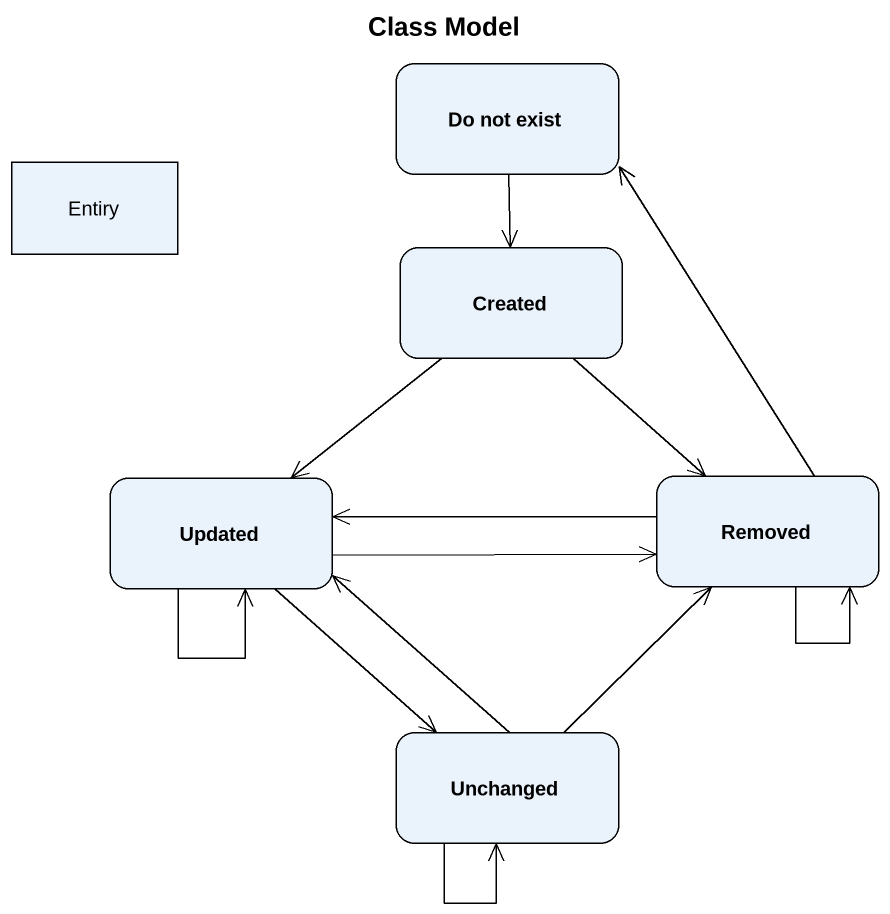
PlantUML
@startuml
title Class Model
hide empty description
state "Do not exist" as Do_not_exist
state Entiry <<object>>
state Created
state Updated
state Removed
state Unchanged
Do_not_exist --> Created
Created --> Updated
Created --> Removed
Updated --> Updated
Updated -right-> Removed
Updated --> Unchanged
Removed -up-> Do_not_exist
Removed -left-> Updated
Removed --> Removed
Unchanged -up-> Updated
Unchanged -up-> Removed
Unchanged --> Unchanged
@enduml
